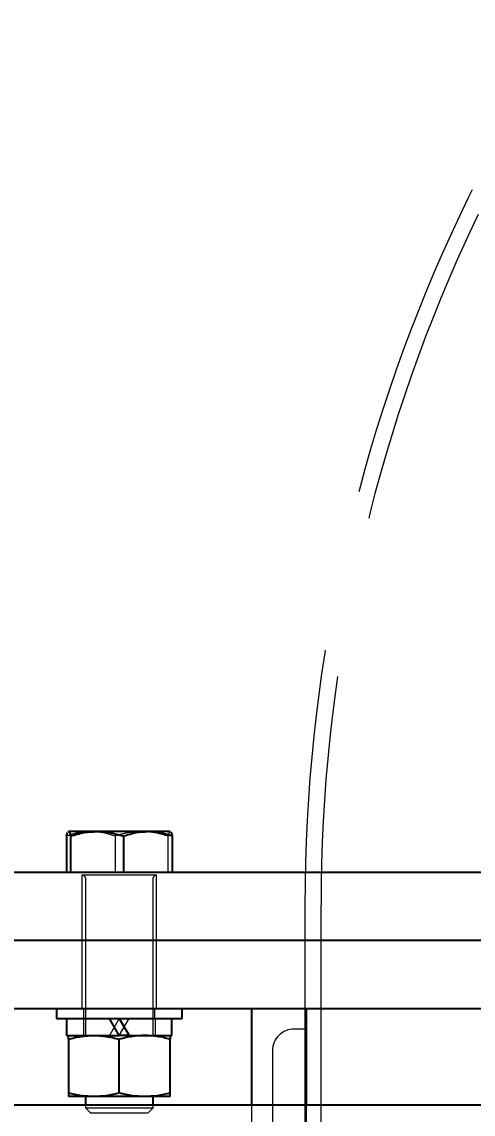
# Model space of a CAD drawing. Header units: millimetres. Extents: x 1293 to 41893, y 1011 to 26911.
# Drawn here: x 11101.3 to 11189.9, y 6717.1 to 6931.6 of the extents above; entities that cross this region are included whole.
import ezdxf

# ---------------------------------------------------------------- set-up
doc = ezdxf.new("R2010")
doc.units = ezdxf.units.MM
doc.header["$LTSCALE"] = 50
doc.linetypes.add('HIDDEN', pattern=[1.905, 1.27, -0.635])
doc.layers.add('CAPA_1', color=7, linetype='Continuous')
doc.layers.add('MAQUINAS', color=11, linetype='Continuous')
doc.styles.add('SLDTEXTSTYLE0', font='TXT', dxfattribs={"width": 0.75})
doc.dimstyles.new('SLDDIMSTYLE0', dxfattribs={"dimtxt": 100, "dimasz": 100, "dimexe": 0, "dimexo": 0.0625, "dimgap": 25, "dimtad": 2, "dimdec": 0, "dimlfac": 1.5, "dimrnd": 1e-09, "dimzin": 12, "dimdsep": 46, "dimtxsty": 'SLDTEXTSTYLE0', "dimsah": 1, "dimcen": 0.09, "dimadec": 0, "dimazin": 3, "dimtfac": 1, "dimtdec": 0, "dimtofl": 0, "dimtmove": 0, "dimatfit": 3, "dimfxl": 1, "dimfrac": 2, "dimtolj": 1, "dimtzin": 12, "dimarcsym": 0})

# ---------------------------------------------------------------- blocks, each defined once
blk = doc.blocks.new('_D_15')
at = {"layer": 'CAPA_1', "transparency": 16777216}
for p, q in [((6530.12, 8742.38), (6530.12, 9415.65)), ((16745.16, 6492), (16745.16, 9415.65)), ((6530.12, 9365.65), (16745.16, 9365.65))]:
    blk.add_line(p, q, dxfattribs=at)
for points in [[(6530.12, 9365.65), (6630.12, 9350.26), (6630.12, 9381.03)], [(16745.16, 9365.65), (16645.16, 9381.03), (16645.16, 9350.26)]]:
    blk.add_solid(points, dxfattribs=at)
at = {"layer": 'CAPA_1', "transparency": 16777216, "insert": (11452.92, 9494.55), "char_height": 100, "attachment_point": 1, "style": 'SLDTEXTSTYLE0'}
blk.add_mtext('15323', dxfattribs=at)

msp = doc.modelspace()

# ---------------------------------------------------------------- linework, layer by layer
at = {"color": 1, "linetype": 'HIDDEN', "lineweight": 18}
for p, q in [((11156.8304871, 6758.1188715), (11156.8304871, 6422.7855382)), ((11160.0054871, 6416.4355382), (11160.0054871, 6758.1188715)), ((11156.8304871, 6733.7855382), (11154.7138204, 6733.7855382)), ((11150.4804871, 6729.5522048), (11150.4804871, 6702.0355382))]:
    msp.add_line(p, q, dxfattribs=at)
at = {"color": 7, "linetype": 'Continuous', "lineweight": 25}
msp.add_line((11705.2958163, 6718.8595736), (10380.9601497, 6718.8595736), dxfattribs=at)
at = {"color": 1, "linetype": 'HIDDEN', "lineweight": 18}
for centre, radius, start in [((11473.6721537, 6758.1188715), 316.8416667, 84.783170205), ((11473.6721537, 6758.1188715), 313.6666667, 84.783170205), ((11154.7138204, 6729.5522048), 4.2333333, 90)]:
    msp.add_arc(centre, radius, start, 180, dxfattribs=at)
at = {"layer": 'MAQUINAS', "linetype": 'HIDDEN', "lineweight": 18}
for p, q in [((11035.908678, 6764.5102403), (11111.8380245, 6943.388571)), ((11119.573647, 6771.6704096), (11119.573647, 6764.5102403)), ((11129.9583282, 6764.5102403), (11129.9583282, 6771.6704096)), ((11127.7268163, 6763.9768403), (11113.0601497, 6763.9768403)), ((11113.0601497, 6763.9768403), (11113.0601497, 6737.8435736)), ((11113.7268163, 6763.4435069), (11113.7268163, 6732.5102403)), ((11127.0601497, 6732.5102403), (11127.0601497, 6763.4435069)), ((11127.7268163, 6737.8435736), (11127.7268163, 6763.9768403)), ((11113.393483, 6737.8435736), (11113.393483, 6735.8435736)), ((11127.393483, 6735.8435736), (11127.393483, 6737.8435736)), ((11113.3801497, 6735.8435736), (11113.3801497, 6732.5102403)), ((11120.393483, 6735.8435736), (11118.4689821, 6732.5102403)), ((11120.393483, 6732.5102403), (11122.3179839, 6735.8435736)), ((11127.4068163, 6735.8435736), (11127.4068163, 6732.5102403)), ((11113.7268163, 6718.8595736), (11113.7268163, 6718.3326569)), ((11113.7268163, 6718.3326569), (11114.749233, 6717.3101736)), ((11126.037733, 6717.3101736), (11127.0601497, 6718.3326569)), ((11127.0601497, 6718.3326569), (11127.0601497, 6718.8595736)), ((11146.3934895, 6693.4595736), (11146.3934895, 6718.8595736)), ((11157.0601562, 6718.8595736), (11157.0601562, 6693.4595736))]:
    msp.add_line(p, q, dxfattribs=at)
at = {"layer": 'MAQUINAS', "linetype": 'Continuous', "lineweight": 25}
for p, q in [((11110.0088018, 6771.6704096), (11110.2212555, 6772.3444412)), ((11110.0088018, 6771.6704096), (11110.0088018, 6764.5102403)), ((11110.3682662, 6772.5075837), (11110.4187198, 6772.5635736)), ((11110.8286378, 6771.6704096), (11110.8286378, 6764.5102403)), ((11121.213319, 6771.6704096), (11121.213319, 6764.5102403)), ((11130.7781642, 6771.6704096), (11130.7781642, 6764.5102403)), ((11297.0601562, 6764.5102403), (10977.0601562, 6764.5102403)), ((11297.0601562, 6751.1769069), (10977.0601562, 6751.1769069)), ((10977.0601562, 6737.8435736), (11297.0601562, 6737.8435736)), ((11108.0601497, 6737.8435736), (11108.0601497, 6735.8435736)), ((11132.7268163, 6735.8435736), (11132.7268163, 6737.8435736)), ((11146.3934895, 6718.8595736), (11146.3934895, 6737.8435736)), ((11157.0601562, 6737.8435736), (11157.0601562, 6718.8595736)), ((11110.0468163, 6735.8435736), (11110.0468163, 6732.5102403)), ((11120.393483, 6732.5102403), (11118.4689821, 6735.8435736)), ((11120.393483, 6735.8435736), (11122.3179839, 6732.5102403)), ((11130.7401497, 6732.5102403), (11130.7401497, 6735.8435736)), ((11110.393483, 6731.7888598), (11110.393483, 6721.2316207)), ((11122.3179839, 6732.5102403), (11120.393483, 6732.5102403)), ((11120.393483, 6721.2316207), (11120.393483, 6731.7888598)), ((11130.393483, 6721.2316207), (11130.393483, 6731.7888598)), ((11113.7268163, 6720.5102403), (11113.7268163, 6718.8595736)), ((11127.0601497, 6718.8595736), (11127.0601497, 6720.5102403))]:
    msp.add_line(p, q, dxfattribs=at)
at = {"layer": 'MAQUINAS', "linetype": 'HIDDEN', "lineweight": 18}
for centre, start, end in [((11113.193483, 6763.4435069), 0, 90), ((11127.593483, 6763.4435069), 90, 180)]:
    msp.add_arc(centre, 0.5333333, start, end, dxfattribs=at)
for points, knots in [([(11114.7912244, 6772.5635736), (11114.019383, 6772.5218013), (11112.3989327, 6772.4341021), (11110.8302832, 6771.9328887), (11110.0088018, 6771.6704096)], [0, 0, 0, 0, 0.476312925, 1, 1, 1, 1]), ([(11119.573647, 6771.6704096), (11118.7521655, 6771.9328887), (11117.1835161, 6772.4341021), (11115.5630658, 6772.5218013), (11114.7912244, 6772.5635736)], [0, 0, 0, 0, 0.523687075, 1, 1, 1, 1]), ([(11124.7659876, 6772.5635736), (11123.927989, 6772.5218013), (11122.1686443, 6772.4341021), (11120.4655405, 6771.9328887), (11119.573647, 6771.6704096)], [0, 0, 0, 0, 0.476312925, 1, 1, 1, 1]), ([(11129.9583282, 6771.6704096), (11129.0664348, 6771.9328887), (11127.3633309, 6772.4341021), (11125.6039862, 6772.5218013), (11124.7659876, 6772.5635736)], [0, 0, 0, 0, 0.523687075, 1, 1, 1, 1]), ([(11130.3682462, 6772.5635736), (11130.302089, 6772.5218013), (11130.1631946, 6772.4341021), (11130.0287403, 6771.9328887), (11129.9583282, 6771.6704096)], [0, 0, 0, 0, 0.476312925, 1, 1, 1, 1]), ([(11113.7564566, 6718.3326569), (11113.7485862, 6718.3326569), (11113.7189563, 6718.3326569), (11113.9329358, 6718.3326569), (11114.389683, 6718.3326569), (11115.094131, 6718.3326569), (11115.9976576, 6718.3326569), (11117.0714255, 6718.3326569), (11118.2721819, 6718.3326569), (11119.5558517, 6718.3326569), (11120.4298276, 6718.3326569), (11120.8668155, 6718.3326569)], [0, 0, 0, 0, 0.0432566149, 0.1628495381, 0.2824424612, 0.4020353843, 0.5216283075, 0.6412212306, 0.7608141537, 0.8804070769, 1, 1, 1, 1]), ([(11120.8668155, 6718.3326569), (11121.3002843, 6718.3326569), (11122.1672218, 6718.3326569), (11123.39454, 6718.3326569), (11124.5080361, 6718.3326569), (11125.4623096, 6718.3326569), (11126.2246944, 6718.3326569), (11126.7524777, 6718.3326569), (11127.0361414, 6718.3326569), (11127.0320884, 6718.3326569), (11127.0305094, 6718.3326569)], [0, 0, 0, 0, 0.13091916275, 0.26183832551, 0.39275748826, 0.52367665102, 0.65459581377, 0.78551497652, 0.91643413928, 1, 1, 1, 1]), ([(11114.8129398, 6717.3101736), (11114.7929175, 6717.3101736), (11114.6614941, 6717.3101736), (11115.2628272, 6717.3101736), (11116.5858457, 6717.3101736), (11118.5687969, 6717.3101736), (11120.052415, 6717.3101736), (11120.7942241, 6717.3101736)], [0, 0, 0, 0, 0.0430008641, 0.2822506481, 0.5215004321, 0.760750216, 1, 1, 1, 1]), ([(11120.7942241, 6717.3101736), (11121.5263631, 6717.3101736), (11122.9906411, 6717.3101736), (11124.752588, 6717.3101736), (11125.8746868, 6717.3101736), (11125.9431669, 6717.3101736), (11125.9740262, 6717.3101736)], [0, 0, 0, 0, 0.26176174656, 0.52352349313, 0.78528523969, 1, 1, 1, 1])]:
    msp.add_open_spline(points, degree=3, knots=knots, dxfattribs=at)
at = {"layer": 'MAQUINAS', "linetype": 'Continuous', "lineweight": 25}
for points, knots in [([(11110.4187198, 6772.5635736), (11110.484877, 6772.5218013), (11110.6237714, 6772.4341021), (11110.7582257, 6771.9328887), (11110.8286378, 6771.6704096)], [0, 0, 0, 0, 0.476312925, 1, 1, 1, 1]), ([(11110.8286378, 6771.6704096), (11111.7205312, 6771.9328887), (11113.4236351, 6772.4341021), (11115.1829798, 6772.5218013), (11116.0209784, 6772.5635736)], [0, 0, 0, 0, 0.523687075, 1, 1, 1, 1]), ([(11116.0209784, 6772.5635736), (11116.858977, 6772.5218013), (11118.6183217, 6772.4341021), (11120.3214255, 6771.9328887), (11121.213319, 6771.6704096)], [0, 0, 0, 0, 0.476312925, 1, 1, 1, 1]), ([(11121.213319, 6771.6704096), (11122.0348005, 6771.9328887), (11123.6034499, 6772.4341021), (11125.2239002, 6772.5218013), (11125.9957416, 6772.5635736)], [0, 0, 0, 0, 0.523687075, 1, 1, 1, 1]), ([(11130.7781642, 6771.6704096), (11129.9566828, 6771.9328887), (11128.3880333, 6772.4341021), (11126.767583, 6772.5218013), (11125.9957416, 6772.5635736)], [0, 0, 0, 0, 0.523687075, 1, 1, 1, 1]), ([(11130.3259515, 6772.5635736), (11130.3179907, 6772.5635736), (11130.2991111, 6772.5635736), (11129.4708707, 6772.5635736), (11128.056473, 6772.5635736), (11126.6826521, 6772.5635736), (11125.9957416, 6772.5635736)], [0, 0, 0, 0, 0.1955140451, 0.46367603, 0.731838015, 1, 1, 1, 1]), ([(11130.4186998, 6772.5075837), (11130.4679153, 6772.4729376), (11130.5898117, 6772.3871267), (11130.7078085, 6771.9381267), (11130.7781642, 6771.6704096)], [0, 0, 0, 0, 0.4037482445, 1, 1, 1, 1]), ([(11110.1462205, 6732.5102403), (11110.1188012, 6732.5102403), (11110.0089915, 6732.5102403), (11110.7340824, 6732.5102403), (11112.2685188, 6732.5102403), (11114.5642516, 6732.5102403), (11117.3455726, 6732.5102403), (11119.3775129, 6732.5102403), (11120.393483, 6732.5102403)], [0, 0, 0, 0, 0.0624056393, 0.2499245114, 0.4374433836, 0.6249622557, 0.8124811279, 1, 1, 1, 1]), ([(11110.393483, 6731.7888598), (11111.2540516, 6732.000873), (11112.9031468, 6732.4071508), (11114.5879043, 6732.4768927), (11115.393483, 6732.5102403)], [0, 0, 0, 0, 0.5218429017, 1, 1, 1, 1]), ([(11110.393483, 6731.7888598), (11110.393483, 6732.000873), (11110.393483, 6732.4071508), (11110.393483, 6732.4768927), (11110.393483, 6732.5102403)], [0, 0, 0, 0, 0.5218429017, 1, 1, 1, 1]), ([(11115.393483, 6732.5102403), (11116.1990617, 6732.4768927), (11117.8838192, 6732.4071508), (11119.5329144, 6732.000873), (11120.393483, 6731.7888598)], [0, 0, 0, 0, 0.4781570983, 1, 1, 1, 1]), ([(11125.393483, 6732.5102403), (11124.5879043, 6732.4768927), (11122.9031468, 6732.4071508), (11121.2540516, 6732.000873), (11120.393483, 6731.7888598)], [0, 0, 0, 0, 0.4781570983, 1, 1, 1, 1]), ([(11130.393483, 6731.7888598), (11129.5329144, 6732.000873), (11127.8838192, 6732.4071508), (11126.1990617, 6732.4768927), (11125.393483, 6732.5102403)], [0, 0, 0, 0, 0.5218429017, 1, 1, 1, 1]), ([(11130.393483, 6732.5102403), (11130.393483, 6732.4768927), (11130.393483, 6732.4071508), (11130.393483, 6732.000873), (11130.393483, 6731.7888598)], [0, 0, 0, 0, 0.4781570983, 1, 1, 1, 1]), ([(11115.393483, 6720.5102403), (11114.5879043, 6720.5435879), (11112.9031468, 6720.6133298), (11111.2540516, 6721.0196075), (11110.393483, 6721.2316207)], [0, 0, 0, 0, 0.4781570983, 1, 1, 1, 1]), ([(11110.393483, 6721.2316207), (11110.393483, 6721.0196075), (11110.393483, 6720.6133298), (11110.393483, 6720.5435879), (11110.393483, 6720.5102403)], [0, 0, 0, 0, 0.52184290167, 1, 1, 1, 1]), ([(11120.393483, 6721.2316207), (11119.5329144, 6721.0196075), (11117.8838192, 6720.6133298), (11116.1990617, 6720.5435879), (11115.393483, 6720.5102403)], [0, 0, 0, 0, 0.5218429017, 1, 1, 1, 1]), ([(11125.393483, 6720.5102403), (11124.5879043, 6720.5435879), (11122.9031468, 6720.6133298), (11121.2540516, 6721.0196075), (11120.393483, 6721.2316207)], [0, 0, 0, 0, 0.4781570983, 1, 1, 1, 1]), ([(11130.393483, 6721.2316207), (11129.5329144, 6721.0196075), (11127.8838192, 6720.6133298), (11126.1990617, 6720.5435879), (11125.393483, 6720.5102403)], [0, 0, 0, 0, 0.5218429017, 1, 1, 1, 1]), ([(11130.393483, 6720.5102403), (11130.393483, 6720.5435879), (11130.393483, 6720.6133298), (11130.393483, 6721.0196075), (11130.393483, 6721.2316207)], [0, 0, 0, 0, 0.4781570983, 1, 1, 1, 1])]:
    msp.add_open_spline(points, degree=3, knots=knots, dxfattribs=at)
for points in [[(11116.0209784, 6772.5635736), (11115.2644989, 6772.5635736), (11113.7515399, 6772.5635736), (11112.0266934, 6772.5635736), (11110.8021909, 6772.5635736), (11110.5465435, 6772.5635736), (11110.4187198, 6772.5635736)], [(11125.9957416, 6772.5635736), (11125.2354374, 6772.5635736), (11123.714829, 6772.5635736), (11121.1106295, 6772.5635736), (11118.4635438, 6772.5635736), (11116.8351668, 6772.5635736), (11116.0209784, 6772.5635736)], [(11108.0601497, 6735.8435736), (11108.1060508, 6735.8435736), (11108.197853, 6735.8435736), (11108.9312256, 6735.8435736), (11110.0710573, 6735.8435736), (11111.616692, 6735.8435736), (11113.4971708, 6735.8435736), (11115.6433254, 6735.8435736), (11117.9718514, 6735.8435736), (11119.5862725, 6735.8435736), (11120.393483, 6735.8435736)], [(11120.393483, 6735.8435736), (11121.2006935, 6735.8435736), (11122.8151146, 6735.8435736), (11125.1436406, 6735.8435736), (11127.2897952, 6735.8435736), (11129.170274, 6735.8435736), (11130.7159087, 6735.8435736), (11131.8557404, 6735.8435736), (11132.589113, 6735.8435736), (11132.6809152, 6735.8435736), (11132.7268163, 6735.8435736)], [(11122.3179839, 6732.5102403), (11122.8985493, 6732.5102403), (11124.0596802, 6732.5102403), (11125.6765541, 6732.5102403), (11127.140009, 6732.5102403), (11128.4006047, 6732.5102403), (11129.4241418, 6732.5102403), (11130.1721692, 6732.5102403), (11130.650573, 6732.5102403), (11130.7102908, 6732.5102403), (11130.7401497, 6732.5102403)], [(11115.393483, 6720.5102403), (11114.6702356, 6720.5102403), (11113.2237409, 6720.5102403), (11111.6460444, 6720.5102403), (11110.5914553, 6720.5102403), (11110.4594737, 6720.5102403), (11110.393483, 6720.5102403)], [(11125.393483, 6720.5102403), (11124.6042449, 6720.5102403), (11123.0257687, 6720.5102403), (11120.393483, 6720.5102403), (11117.7611973, 6720.5102403), (11116.1827211, 6720.5102403), (11115.393483, 6720.5102403)], [(11130.393483, 6720.5102403), (11130.3274922, 6720.5102403), (11130.1955107, 6720.5102403), (11129.1409216, 6720.5102403), (11127.5632251, 6720.5102403), (11126.1167304, 6720.5102403), (11125.393483, 6720.5102403)]]:
    msp.add_open_spline(points, degree=3, dxfattribs=at)

# ---------------------------------------------------------------- dimensions: what is measured, and where the dimension line sits
at = {"layer": 'CAPA_1'}
dim = msp.add_linear_dim(base=(16745.1618891, 9365.6463094), p1=(6530.1246702, 8678.8772747), p2=(16745.1618891, 6428.5014528), dimstyle='SLDDIMSTYLE0', dxfattribs=at)
dim.commit()
dim.dimension.update_dxf_attribs({"geometry": '_D_15', "text_midpoint": (11637.6432797, 9365.6463094), "dimtype": 160})

doc.saveas('drawing.dxf')
